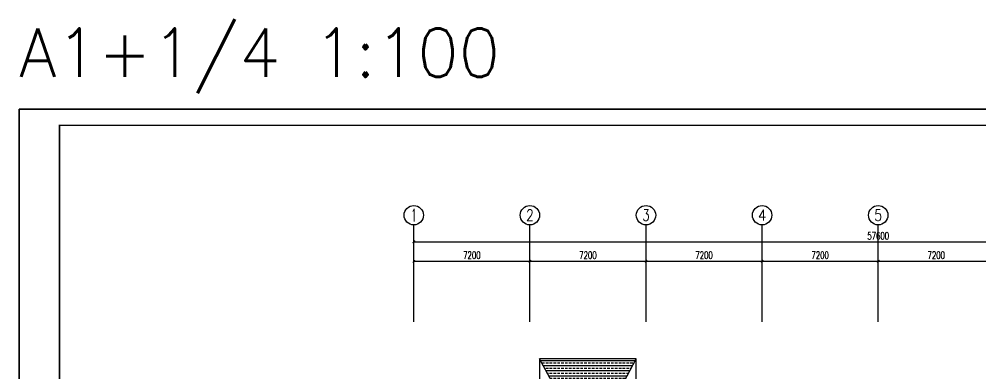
# Model space of a CAD drawing. Extents: x 12152 to 491505, y 111028 to 412681.
# Drawn here: x 131426 to 190997, y 214835 to 236734 of the extents above; entities that cross this region are included whole.
import ezdxf
from ezdxf.enums import TextEntityAlignment as Align

# ---------------------------------------------------------------- set-up
doc = ezdxf.new("R2010")
doc.units = 0
doc.header["$LTSCALE"] = 1000
doc.header["$MEASUREMENT"] = 0
for name, color, linetype in [('AXIS', 3, 'Continuous'), ('AXIS_TEXT', 7, 'Continuous'), ('GROUND', 2, 'Continuous'), ('PUB_HATCH', 8, 'Continuous'), ('PUB_TITLE', 4, 'Continuous'), ('图框(锁住)', 7, 'Continuous')]:
    doc.layers.add(name, color=color, linetype=linetype)
doc.layers.add('yichutu', color=7, linetype='Continuous', true_color=0xffffff, plot=False)
doc.styles.add('_TCH_AXIS', font='COMPLEX', dxfattribs={"bigfont": 'GBCBIG'})
doc.styles.add('_TCH_DIM_T3', font='SIMPLEX', dxfattribs={"width": 0.705882, "bigfont": 'GBCBIG'})
doc.styles.add('_TEL_DIM', font='SIMPLEX', dxfattribs={"width": 0.8, "height": 3.5, "bigfont": 'HZTXT'})
doc.styles.add('COMPLEX', font='COMPLEX')
doc.dimstyles.new('_TCH_ARCH&&150', dxfattribs={"dimtxt": 446.25, "dimasz": 150, "dimexe": 375, "dimexo": 450, "dimgap": 150, "dimtad": 1, "dimdec": 0, "dimzin": 0, "dimdsep": 46, "dimtxsty": '_TCH_DIM_T3', "dimblk": 'ARCHTICK', "dimcen": 0.09, "dimclrt": 7, "dimazin": 2, "dimtfac": 1, "dimtdec": 0, "dimtix": 1, "dimtmove": 2, "dimatfit": 3, "dimfxl": 1, "dimtolj": 1, "dimtzin": 0, "dimarcsym": 0})

# ---------------------------------------------------------------- blocks, each defined once
blk = doc.blocks.new('EQWEWQEWQEQEQWEQWE')
at = {"layer": 'PUB_HATCH'}
h = blk.add_hatch(dxfattribs=at)
h.set_pattern_fill('ANSI33', color=256, scale=100, angle=135, style=0)
h.set_pattern_definition([(180, (-3000, 0), (-3e-14, -317.5), []), (180, (-3158.75, 158.75), (-3e-14, -317.5), [158.75, -79.375])])
h.paths.add_polyline_path([(-2192, 1500), (-2250, 1500), (-2250, 1400), (-3000, 0), (-1326, 0)])
h.paths.add_polyline_path([(-2, 1500), (-2192, 1500), (-1326, 0), (-668, 0, 0.188853)])
h.paths.add_polyline_path([(2, 1500), (-2, 1500, -0.188853), (-668, 0), (668, 0, -0.188853)])
h.paths.add_polyline_path([(2192, 1500), (2, 1500, 0.188853), (668, 0), (1326, 0)])
h.paths.add_polyline_path([(2250, 1400), (2250, 1500), (2192, 1500), (1326, 0), (3000, 0)])
at = {"layer": 'GROUND'}
for points in [[(3000, 1400), (3000, 0), (-3000, 0), (-3000, 1400)], [(-2250, 1400), (-3000, 0)], [(2250, 1400), (3000, 0)]]:
    blk.add_lwpolyline(points, dxfattribs=at)
at = {"layer": '图框(锁住)', "color": 0}
for points in [[(-2250, 1400), (-2250, 1500)], [(2250, 1400), (2250, 1500)]]:
    blk.add_lwpolyline(points, dxfattribs=at)
blk = doc.blocks.new('_ArchTick')
at = {"color": 0, "linetype": 'ByBlock', "const_width": 0.4}
blk.add_lwpolyline([(-0.5, -0.5), (0.5, 0.5)], dxfattribs=at)
blk = doc.blocks.new('*D80')
at = {"layer": 'AXIS', "color": 0, "lineweight": -2, "transparency": 16777216}
for p, q in [((155897, 218444), (155897, 222119)), ((155897, 221744), (163097, 221744)), ((163097, 218444), (163097, 222119))]:
    blk.add_line(p, q, dxfattribs=at)
at = {"layer": 'Defpoints', "color": 0, "transparency": 16777216}
for p in [(163097, 221744), (155897, 217994), (163097, 217994)]:
    blk.add_point(p, dxfattribs=at)
at = {"layer": 'AXIS', "color": 0, "lineweight": -2, "transparency": 16777216, "xscale": 150, "yscale": 150, "zscale": 150, "rotation": 180}
blk.add_blockref('_ArchTick', (155897, 221744), dxfattribs=at)
at = {"layer": 'AXIS', "color": 0, "lineweight": -2, "transparency": 16777216, "xscale": 150, "yscale": 150, "zscale": 150}
blk.add_blockref('_ArchTick', (163097, 221744), dxfattribs=at)
at = {"layer": 'AXIS', "color": 7, "transparency": 16777216, "insert": (159497, 222117), "char_height": 446.2, "attachment_point": 5, "style": '_TCH_DIM_T3'}
blk.add_mtext('\\A1;7200', dxfattribs=at)
blk = doc.blocks.new('*D81')
at = {"layer": 'AXIS', "color": 0, "lineweight": -2, "transparency": 16777216}
for p, q in [((163097, 218444), (163097, 222119)), ((163097, 221744), (170297, 221744)), ((170297, 218444), (170297, 222119))]:
    blk.add_line(p, q, dxfattribs=at)
at = {"layer": 'Defpoints', "color": 0, "transparency": 16777216}
for p in [(170297, 221744), (163097, 217994), (170297, 217994)]:
    blk.add_point(p, dxfattribs=at)
at = {"layer": 'AXIS', "color": 0, "lineweight": -2, "transparency": 16777216, "xscale": 150, "yscale": 150, "zscale": 150, "rotation": 180}
blk.add_blockref('_ArchTick', (163097, 221744), dxfattribs=at)
at = {"layer": 'AXIS', "color": 0, "lineweight": -2, "transparency": 16777216, "xscale": 150, "yscale": 150, "zscale": 150}
blk.add_blockref('_ArchTick', (170297, 221744), dxfattribs=at)
at = {"layer": 'AXIS', "color": 7, "transparency": 16777216, "insert": (166697, 222117), "char_height": 446.2, "attachment_point": 5, "style": '_TCH_DIM_T3'}
blk.add_mtext('\\A1;7200', dxfattribs=at)
blk = doc.blocks.new('*D82')
at = {"layer": 'AXIS', "color": 0, "lineweight": -2, "transparency": 16777216}
for p, q in [((170297, 218444), (170297, 222119)), ((170297, 221744), (177497, 221744)), ((177497, 218444), (177497, 222119))]:
    blk.add_line(p, q, dxfattribs=at)
at = {"layer": 'Defpoints', "color": 0, "transparency": 16777216}
for p in [(177497, 221744), (170297, 217994), (177497, 217994)]:
    blk.add_point(p, dxfattribs=at)
at = {"layer": 'AXIS', "color": 0, "lineweight": -2, "transparency": 16777216, "xscale": 150, "yscale": 150, "zscale": 150, "rotation": 180}
blk.add_blockref('_ArchTick', (170297, 221744), dxfattribs=at)
at = {"layer": 'AXIS', "color": 0, "lineweight": -2, "transparency": 16777216, "xscale": 150, "yscale": 150, "zscale": 150}
blk.add_blockref('_ArchTick', (177497, 221744), dxfattribs=at)
at = {"layer": 'AXIS', "color": 7, "transparency": 16777216, "insert": (173897, 222117), "char_height": 446.2, "attachment_point": 5, "style": '_TCH_DIM_T3'}
blk.add_mtext('\\A1;7200', dxfattribs=at)
blk = doc.blocks.new('*D83')
at = {"layer": 'AXIS', "color": 0, "lineweight": -2, "transparency": 16777216}
for p, q in [((177497, 218444), (177497, 222119)), ((177497, 221744), (184697, 221744)), ((184697, 218444), (184697, 222119))]:
    blk.add_line(p, q, dxfattribs=at)
at = {"layer": 'Defpoints', "color": 0, "transparency": 16777216}
for p in [(184697, 221744), (177497, 217994), (184697, 217994)]:
    blk.add_point(p, dxfattribs=at)
at = {"layer": 'AXIS', "color": 0, "lineweight": -2, "transparency": 16777216, "xscale": 150, "yscale": 150, "zscale": 150, "rotation": 180}
blk.add_blockref('_ArchTick', (177497, 221744), dxfattribs=at)
at = {"layer": 'AXIS', "color": 0, "lineweight": -2, "transparency": 16777216, "xscale": 150, "yscale": 150, "zscale": 150}
blk.add_blockref('_ArchTick', (184697, 221744), dxfattribs=at)
at = {"layer": 'AXIS', "color": 7, "transparency": 16777216, "insert": (181097, 222117), "char_height": 446.2, "attachment_point": 5, "style": '_TCH_DIM_T3'}
blk.add_mtext('\\A1;7200', dxfattribs=at)
blk = doc.blocks.new('*D84')
at = {"layer": 'AXIS', "color": 0, "lineweight": -2, "transparency": 16777216}
for p, q in [((184697, 218444), (184697, 222119)), ((184697, 221744), (191897, 221744)), ((191897, 218444), (191897, 222119))]:
    blk.add_line(p, q, dxfattribs=at)
at = {"layer": 'Defpoints', "color": 0, "transparency": 16777216}
for p in [(191897, 221744), (184697, 217994), (191897, 217994)]:
    blk.add_point(p, dxfattribs=at)
at = {"layer": 'AXIS', "color": 0, "lineweight": -2, "transparency": 16777216, "xscale": 150, "yscale": 150, "zscale": 150, "rotation": 180}
blk.add_blockref('_ArchTick', (184697, 221744), dxfattribs=at)
at = {"layer": 'AXIS', "color": 0, "lineweight": -2, "transparency": 16777216, "xscale": 150, "yscale": 150, "zscale": 150}
blk.add_blockref('_ArchTick', (191897, 221744), dxfattribs=at)
at = {"layer": 'AXIS', "color": 7, "transparency": 16777216, "insert": (188297, 222117), "char_height": 446.2, "attachment_point": 5, "style": '_TCH_DIM_T3'}
blk.add_mtext('\\A1;7200', dxfattribs=at)
blk = doc.blocks.new('*D88')
at = {"layer": 'AXIS', "color": 0, "lineweight": -2, "transparency": 16777216}
for p, q in [((155897, 218444), (155897, 223319)), ((155897, 222944), (213497, 222944)), ((213497, 218444), (213497, 223319))]:
    blk.add_line(p, q, dxfattribs=at)
at = {"layer": 'Defpoints', "color": 0, "transparency": 16777216}
for p in [(213497, 222944), (155897, 217994), (213497, 217994)]:
    blk.add_point(p, dxfattribs=at)
at = {"layer": 'AXIS', "color": 0, "lineweight": -2, "transparency": 16777216, "xscale": 150, "yscale": 150, "zscale": 150, "rotation": 180}
blk.add_blockref('_ArchTick', (155897, 222944), dxfattribs=at)
at = {"layer": 'AXIS', "color": 0, "lineweight": -2, "transparency": 16777216, "xscale": 150, "yscale": 150, "zscale": 150}
blk.add_blockref('_ArchTick', (213497, 222944), dxfattribs=at)
at = {"layer": 'AXIS', "color": 7, "transparency": 16777216, "insert": (184697, 223317), "char_height": 446.2, "attachment_point": 5, "style": '_TCH_DIM_T3'}
blk.add_mtext('\\A1;57600', dxfattribs=at)
blk = doc.blocks.new('_AXISO')
blk.add_circle((0, 0), 0.5)
at = {"layer": 'AXIS_TEXT', "style": 'COMPLEX', "width": 1.041667}
blk.add_attdef('A', text='', height=0.56, dxfattribs=at).set_placement((-0.25, -0.28), (0.25, -0.28), align=Align.FIT)
blk = doc.blocks.new('yct-1051-594-105100-59400-100-1002.0')
at = {"layer": 'yichutu', "color": 7, "true_color": 0xffffff}
blk.add_lwpolyline([(0, 0), (0, 59400), (105100, 59400), (105100, 0)], close=True, dxfattribs=at)
at = {"layer": 'yichutu', "color": 7, "true_color": 0xffffff, "style": '_TEL_DIM'}
blk.add_text('A1+1/4 1:100', height=3000, dxfattribs=at).set_placement((0, 61400))

msp = doc.modelspace()

# ---------------------------------------------------------------- linework, layer by layer
at = {"layer": 'AXIS', "color": 0}
for p, q in [((155897.1, 217994.2), (155897.1, 223994.2)), ((163097.1, 217994.2), (163097.1, 223994.2)), ((170297.1, 217994.2), (170297.1, 223994.2)), ((177497.1, 217994.2), (177497.1, 223994.2)), ((184697.1, 217994.2), (184697.1, 223994.2))]:
    msp.add_line(p, q, dxfattribs=at)
at = {"layer": 'PUB_TITLE', "color": 0}
msp.add_lwpolyline([(131426.1, 171762.5), (236526.1, 171762.5), (236526.1, 231162.5), (131426.1, 231162.5)], close=True, dxfattribs=at)
at = {"layer": 'PUB_TITLE', "color": 0, "const_width": 100}
msp.add_lwpolyline([(133926.1, 172762.5), (235526.1, 172762.5), (235526.1, 230162.5), (133926.1, 230162.5)], close=True, dxfattribs=at)

# ---------------------------------------------------------------- block references
at = {"layer": 'AXIS', "color": 0}
ref = msp.add_blockref('_AXISO', (155897.1, 224594.2), dxfattribs=dict(at, xscale=1200, yscale=1200, zscale=1200))
ref.add_attrib('A', '1', dxfattribs={"layer": 'AXIS_TEXT', "color": 0, "height": 772.1, "style": '_TCH_AXIS'}).set_placement((155731.7, 224208.1), (156062.6, 224208.1), align=Align.FIT)
ref = msp.add_blockref('_AXISO', (163097.1, 224594.2), dxfattribs=dict(at, xscale=1200, yscale=1200, zscale=1200))
ref.add_attrib('A', '2', dxfattribs={"layer": 'AXIS_TEXT', "color": 0, "height": 698.9, "style": '_TCH_AXIS'}).set_placement((162864.1, 224244.7), (163330.1, 224244.7), align=Align.FIT)
ref = msp.add_blockref('_AXISO', (170297.1, 224594.2), dxfattribs=dict(at, xscale=1200, yscale=1200, zscale=1200))
ref.add_attrib('A', '3', dxfattribs={"layer": 'AXIS_TEXT', "color": 0, "height": 698.9, "style": '_TCH_AXIS'}).set_placement((170064.1, 224244.7), (170530.1, 224244.7), align=Align.FIT)
ref = msp.add_blockref('_AXISO', (177497.1, 224594.2), dxfattribs=dict(at, xscale=1200, yscale=1200, zscale=1200))
ref.add_attrib('A', '4', dxfattribs={"layer": 'AXIS_TEXT', "color": 0, "height": 668.2, "style": '_TCH_AXIS'}).set_placement((177242.6, 224260.1), (177751.7, 224260.1), align=Align.FIT)
ref = msp.add_blockref('_AXISO', (184697.1, 224594.2), dxfattribs=dict(at, xscale=1200, yscale=1200, zscale=1200))
ref.add_attrib('A', '5', dxfattribs={"layer": 'AXIS_TEXT', "color": 0, "height": 698.9, "style": '_TCH_AXIS'}).set_placement((184464.1, 224244.7), (184930.1, 224244.7), align=Align.FIT)
at = {"layer": 'yichutu'}
msp.add_blockref('yct-1051-594-105100-59400-100-1002.0', (131426.1, 171762.5), dxfattribs=at)
at = {"layer": '图框(锁住)', "color": 0, "xscale": -1, "rotation": 180}
msp.add_blockref('EQWEWQEWQEQEQWEQWE', (166697.1, 215694.2), dxfattribs=at)

# ---------------------------------------------------------------- dimensions: what is measured, and where the dimension line sits
at = {"layer": 'AXIS', "color": 0}
for p1, p2, distance, picture, middle in [((155897.1, 217994.2), (213497.1, 217994.2), 4950, '*D88', (184697.1, 223317.3)), ((155897.1, 217994.2), (163097.1, 217994.2), 3750, '*D80', (159497.1, 222117.3)), ((163097.1, 217994.2), (170297.1, 217994.2), 3750, '*D81', (166697.1, 222117.3)), ((170297.1, 217994.2), (177497.1, 217994.2), 3750, '*D82', (173897.1, 222117.3)), ((177497.1, 217994.2), (184697.1, 217994.2), 3750, '*D83', (181097.1, 222117.3)), ((184697.1, 217994.2), (191897.1, 217994.2), 3750, '*D84', (188297.1, 222117.3))]:
    dim = msp.add_aligned_dim(p1=p1, p2=p2, distance=distance, dimstyle='_TCH_ARCH&&150', dxfattribs=at)
    dim.commit()
    dim.dimension.update_dxf_attribs({"geometry": picture, "text_midpoint": middle})

doc.saveas('drawing.dxf')
